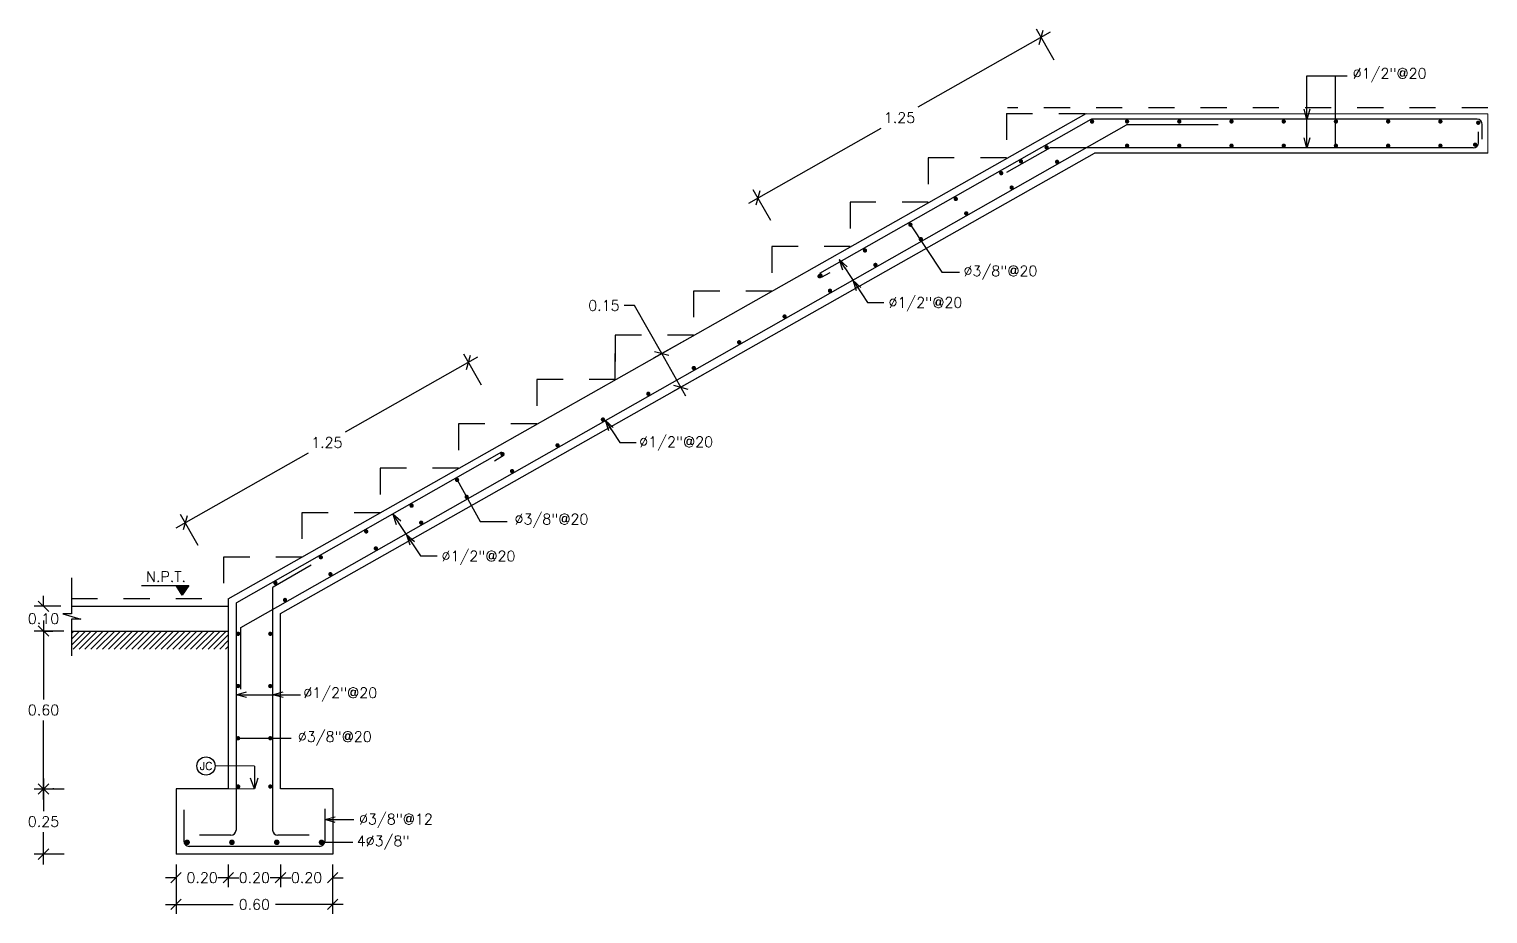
# Model space of a CAD drawing. Header units: metres. Extents: x -44 to 358, y -246 to 48.
# Drawn here: x 122.28 to 127.86, y 18.06 to 21.45 of the extents above; entities that cross this region are included whole.
import ezdxf

# ---------------------------------------------------------------- set-up
doc = ezdxf.new("R2010")
doc.units = ezdxf.units.M
doc.header["$LTSCALE"] = 0.3
doc.header["$PDMODE"] = 3
for name, pattern in [('HIDDEN', [9.525, 6.35, -3.175]), ('HIDDEN2', [4.7625, 3.175, -1.5875]), ('STYLE_01', [0.833282, 0.416565, -0.416718])]:
    doc.linetypes.add(name, pattern=pattern)
for name, color, linetype in [('ACERO', 5, 'Continuous'), ('BP', 3, 'Continuous'), ('DIMTEXTO', 4, 'Continuous'), ('Escalera', 2, 'Continuous'), ('HATCH', 8, 'Continuous'), ('zap', 6, 'Continuous'), ('ZAPATA', 6, 'Continuous')]:
    doc.layers.add(name, color=color, linetype=linetype)
doc.layers.add('MUROS', color=7, linetype='Continuous', lineweight=15)
doc.layers.add('VIGAS', color=1, linetype='HIDDEN', lineweight=15)
doc.styles.add('SMPLEX', font='simplex.shx')
doc.dimstyles.new('D-20', dxfattribs={"dimscale": 0.2, "dimtxt": 0.2, "dimasz": 0.2, "dimexe": 0.18, "dimexo": 0.2, "dimgap": 0.1, "dimtad": 0, "dimtih": 1, "dimtoh": 1, "dimzin": 0, "dimdsep": 46, "dimtxsty": 'SMPLEX', "dimblk": 'OBLIQUE', "dimcen": 0.09, "dimdle": 0.2, "dimclrd": 4, "dimclre": 4, "dimclrt": 4, "dimadec": 0, "dimazin": 0, "dimtfac": 1, "dimtofl": 0, "dimtmove": 0, "dimatfit": 3, "dimldrblk": 'OPEN30', "dimfxl": 0.5, "dimfxlon": 1, "dimtolj": 1, "dimtzin": 0, "dimarcsym": 0})
doc.dimstyles.new('DIM-20', dxfattribs={"dimscale": 0.2, "dimtxt": 0.2, "dimasz": 0.2, "dimexe": 0.2, "dimexo": 0.2, "dimgap": 0.1, "dimtad": 0, "dimtih": 1, "dimtoh": 1, "dimzin": 0, "dimdsep": 46, "dimtxsty": 'SMPLEX', "dimblk1": 'OBLIQUE', "dimblk2": 'OBLIQUE', "dimsah": 1, "dimcen": 0.2, "dimdle": 0.2, "dimclrd": 4, "dimclre": 4, "dimclrt": 4, "dimadec": 0, "dimazin": 0, "dimtfac": 1, "dimtmove": 1, "dimatfit": 3, "dimldrblk": 'OPEN30', "dimfxl": 0.2, "dimfxlon": 1, "dimtolj": 1, "dimtzin": 0, "dimarcsym": 0})

# ---------------------------------------------------------------- blocks, each defined once
blk = doc.blocks.new('_OBLIQUE')
at = {"color": 0, "linetype": 'ByBlock'}
blk.add_line((-0.5, -0.5), (0.5, 0.5), dxfattribs=at)
blk = doc.blocks.new('_Open30')
at = {"color": 0, "lineweight": -2}
for p, q in [((-1, 0.27), (0, 0)), ((0, 0), (-1, -0.27)), ((0, 0), (-1, 0))]:
    blk.add_line(p, q, dxfattribs=at)
blk = doc.blocks.new('*D594')
at = {"layer": 'DEFPOINTS', "color": 0, "transparency": 16777216}
for p in [(123.2396, 18.286), (123.4396, 18.286), (123.2396, 18.1961)]:
    blk.add_point(p, dxfattribs=at)
at = {"layer": 'DIMTEXTO', "color": 4, "lineweight": -2, "transparency": 16777216}
for p, q in [((123.2396, 18.246), (123.2396, 18.1601)), ((123.4396, 18.246), (123.4396, 18.1601)), ((123.2396, 18.1961), (123.1996, 18.1961)), ((123.4396, 18.1961), (123.4796, 18.1961))]:
    blk.add_line(p, q, dxfattribs=at)
at = {"layer": 'DIMTEXTO', "color": 4, "lineweight": -2, "transparency": 16777216, "xscale": 0.04000000000000001, "yscale": 0.04000000000000001, "zscale": 0.04000000000000001}
blk.add_blockref('_OBLIQUE', (123.2396, 18.1961), dxfattribs=at)
at = {"layer": 'DIMTEXTO', "color": 4, "lineweight": -2, "transparency": 16777216, "xscale": 0.04000000000000001, "yscale": 0.04000000000000001, "zscale": 0.04000000000000001, "rotation": 180}
blk.add_blockref('_OBLIQUE', (123.4396, 18.1961), dxfattribs=at)
at = {"layer": 'DIMTEXTO', "color": 4, "transparency": 16777216, "insert": (123.3396, 18.1961), "char_height": 0.04, "attachment_point": 5, "style": 'SMPLEX'}
blk.add_mtext('\\A1;0.20', dxfattribs=at)
blk = doc.blocks.new('*D588')
at = {"layer": 'DEFPOINTS', "color": 0, "transparency": 16777216}
for p in [(123.0396, 18.286), (123.2396, 18.286), (123.0396, 18.1961)]:
    blk.add_point(p, dxfattribs=at)
at = {"layer": 'DIMTEXTO', "color": 4, "lineweight": -2, "transparency": 16777216}
for p, q in [((123.0396, 18.246), (123.0396, 18.1601)), ((123.2396, 18.246), (123.2396, 18.1601)), ((123.0396, 18.1961), (122.9996, 18.1961)), ((123.2396, 18.1961), (123.2796, 18.1961))]:
    blk.add_line(p, q, dxfattribs=at)
at = {"layer": 'DIMTEXTO', "color": 4, "lineweight": -2, "transparency": 16777216, "xscale": 0.04000000000000001, "yscale": 0.04000000000000001, "zscale": 0.04000000000000001}
blk.add_blockref('_OBLIQUE', (123.0396, 18.1961), dxfattribs=at)
at = {"layer": 'DIMTEXTO', "color": 4, "lineweight": -2, "transparency": 16777216, "xscale": 0.04000000000000001, "yscale": 0.04000000000000001, "zscale": 0.04000000000000001, "rotation": 180}
blk.add_blockref('_OBLIQUE', (123.2396, 18.1961), dxfattribs=at)
at = {"layer": 'DIMTEXTO', "color": 4, "transparency": 16777216, "insert": (123.1396, 18.1961), "char_height": 0.04, "attachment_point": 5, "style": 'SMPLEX'}
blk.add_mtext('\\A1;0.20', dxfattribs=at)
blk = doc.blocks.new('*D595')
at = {"layer": 'DEFPOINTS', "color": 0, "transparency": 16777216}
for p in [(122.8396, 18.286), (123.0396, 18.286), (122.8396, 18.1961)]:
    blk.add_point(p, dxfattribs=at)
at = {"layer": 'DIMTEXTO', "color": 4, "lineweight": -2, "transparency": 16777216}
for p, q in [((122.8396, 18.246), (122.8396, 18.1601)), ((123.0396, 18.246), (123.0396, 18.1601)), ((122.8396, 18.1961), (122.7996, 18.1961)), ((123.0396, 18.1961), (123.0796, 18.1961))]:
    blk.add_line(p, q, dxfattribs=at)
at = {"layer": 'DIMTEXTO', "color": 4, "lineweight": -2, "transparency": 16777216, "xscale": 0.04000000000000001, "yscale": 0.04000000000000001, "zscale": 0.04000000000000001}
blk.add_blockref('_OBLIQUE', (122.8396, 18.1961), dxfattribs=at)
at = {"layer": 'DIMTEXTO', "color": 4, "lineweight": -2, "transparency": 16777216, "xscale": 0.04000000000000001, "yscale": 0.04000000000000001, "zscale": 0.04000000000000001, "rotation": 180}
blk.add_blockref('_OBLIQUE', (123.0396, 18.1961), dxfattribs=at)
at = {"layer": 'DIMTEXTO', "color": 4, "transparency": 16777216, "insert": (122.9396, 18.1961), "char_height": 0.04, "attachment_point": 5, "style": 'SMPLEX'}
blk.add_mtext('\\A1;0.20', dxfattribs=at)
blk = doc.blocks.new('*D589')
at = {"layer": 'DEFPOINTS', "color": 0, "transparency": 16777216}
for p in [(122.4388, 19.2358), (122.3321, 19.1408), (122.45, 19.1408)]:
    blk.add_point(p, dxfattribs=at)
at = {"layer": 'DIMTEXTO', "color": 4, "lineweight": -2, "transparency": 16777216}
for p, q in [((122.3321, 19.2358), (122.3321, 19.2758)), ((122.3988, 19.2358), (122.2961, 19.2358)), ((122.41, 19.1408), (122.2961, 19.1408)), ((122.3321, 19.1408), (122.3321, 19.1008))]:
    blk.add_line(p, q, dxfattribs=at)
at = {"layer": 'DIMTEXTO', "color": 4, "lineweight": -2, "transparency": 16777216, "xscale": 0.04000000000000001, "yscale": 0.04000000000000001, "zscale": 0.04000000000000001}
for p, rotation in [((122.3321, 19.2358), 270), ((122.3321, 19.1408), 90)]:
    blk.add_blockref('_OBLIQUE', p, dxfattribs=dict(at, rotation=rotation))
at = {"layer": 'DIMTEXTO', "color": 4, "transparency": 16777216, "insert": (122.3321, 19.1883), "char_height": 0.04, "attachment_point": 5, "style": 'SMPLEX'}
blk.add_mtext('\\A1;0.10', dxfattribs=at)
blk = doc.blocks.new('*D590')
at = {"layer": 'DEFPOINTS', "color": 0, "transparency": 16777216}
for p in [(122.3321, 19.1408), (122.3321, 18.536), (122.3321, 18.536)]:
    blk.add_point(p, dxfattribs=at)
at = {"layer": 'Escalera', "color": 4, "lineweight": -2, "transparency": 16777216}
for p, q in [((122.3321, 19.1808), (122.3321, 18.8784)), ((122.3321, 19.1408), (122.3681, 19.1408)), ((122.3321, 18.496), (122.3321, 18.7984)), ((122.3321, 18.536), (122.3681, 18.536))]:
    blk.add_line(p, q, dxfattribs=at)
at = {"layer": 'Escalera', "color": 4, "lineweight": -2, "transparency": 16777216, "xscale": 0.04000000000000001, "yscale": 0.04000000000000001, "zscale": 0.04000000000000001}
for p, rotation in [((122.3321, 19.1408), 90), ((122.3321, 18.536), 270)]:
    blk.add_blockref('_OBLIQUE', p, dxfattribs=dict(at, rotation=rotation))
at = {"layer": 'Escalera', "color": 4, "transparency": 16777216, "insert": (122.3321, 18.8384), "char_height": 0.04, "attachment_point": 5, "style": 'SMPLEX'}
blk.add_mtext('\\A1;0.60', dxfattribs=at)
blk = doc.blocks.new('*D619')
at = {"layer": 'DEFPOINTS', "color": 0, "transparency": 16777216}
for p in [(123.9597, 20.1701), (124.1252, 19.8781), (123.0396, 19.2641)]:
    blk.add_point(p, dxfattribs=at)
at = {"layer": 'DIMTEXTO', "color": 4, "lineweight": -2, "transparency": 16777216}
for p, q in [((123.9946, 20.1898), (123.4878, 19.9027)), ((124.0091, 20.0831), (123.942, 20.2014)), ((122.8398, 19.5355), (123.3466, 19.8227)), ((122.9239, 19.4682), (122.8569, 19.5865))]:
    blk.add_line(p, q, dxfattribs=at)
at = {"layer": 'DIMTEXTO', "color": 4, "lineweight": -2, "transparency": 16777216, "xscale": 0.04000000000000001, "yscale": 0.04000000000000001, "zscale": 0.04000000000000001}
for p, rotation in [((123.9597, 20.1701), 29.53878225956959), ((122.8746, 19.5552), 209.5387822595696)]:
    blk.add_blockref('_OBLIQUE', p, dxfattribs=dict(at, rotation=rotation))
at = {"layer": 'DIMTEXTO', "color": 4, "transparency": 16777216, "insert": (123.4172, 19.8627), "char_height": 0.04, "attachment_point": 5, "style": 'SMPLEX'}
blk.add_mtext('\\A1;1.25', dxfattribs=at)
blk = doc.blocks.new('*D629')
at = {"layer": 'DEFPOINTS', "color": 0, "transparency": 16777216}
for p in [(122.8396, 18.286), (123.4396, 18.286), (123.4396, 18.0936)]:
    blk.add_point(p, dxfattribs=at)
at = {"layer": 'DIMTEXTO', "color": 4, "lineweight": -2, "transparency": 16777216}
for p, q in [((122.8396, 18.1936), (122.8396, 18.0576)), ((123.4396, 18.1936), (123.4396, 18.0576)), ((122.7996, 18.0936), (123.0587, 18.0936)), ((123.4796, 18.0936), (123.2206, 18.0936))]:
    blk.add_line(p, q, dxfattribs=at)
at = {"layer": 'DIMTEXTO', "color": 4, "lineweight": -2, "transparency": 16777216, "xscale": 0.04000000000000001, "yscale": 0.04000000000000001, "zscale": 0.04000000000000001, "rotation": 180}
blk.add_blockref('_OBLIQUE', (122.8396, 18.0936), dxfattribs=at)
at = {"layer": 'DIMTEXTO', "color": 4, "lineweight": -2, "transparency": 16777216, "xscale": 0.04000000000000001, "yscale": 0.04000000000000001, "zscale": 0.04000000000000001}
blk.add_blockref('_OBLIQUE', (123.4396, 18.0936), dxfattribs=at)
at = {"layer": 'DIMTEXTO', "color": 4, "transparency": 16777216, "insert": (123.1396, 18.0936), "char_height": 0.04, "attachment_point": 5, "style": 'SMPLEX'}
blk.add_mtext('\\A1;0.60', dxfattribs=at)
blk = doc.blocks.new('*U630')
at = {"layer": 'ACERO', "const_width": 0.00825}
blk.add_lwpolyline([(0.004125, 0, -1), (-0.004125, 0, -1)], format="xyb", close=True, dxfattribs=at)
blk = doc.blocks.new('*U631')
at = {"layer": 'HATCH', "color": 0, "linetype": 'ByBlock', "lineweight": -2, "transparency": 16777216}
for p in [(0, 0), (0.2, 0), (0.4, 0), (0.6, 0), (0.8, 0), (1, 0), (1.2, 0), (0, -0.0929), (0.2, -0.0929), (0.4, -0.0929), (0.6, -0.0929), (0.8, -0.0929), (1, -0.0929), (1.2, -0.0929)]:
    blk.add_blockref('*U630', p, dxfattribs=at)
blk = doc.blocks.new('*U692')
at = {"layer": 'ACERO', "const_width": 0.00825}
blk.add_lwpolyline([(-0.004125, 0, 1), (0.004125, 0, 1)], format="xyb", close=True, dxfattribs=at)
blk = doc.blocks.new('*U693')
at = {"layer": 'VIGAS', "color": 0, "linetype": 'ByBlock', "lineweight": -2, "transparency": 16777216}
for p in [(0, 0), (0.2, 0), (0.4, 0), (0.6, 0), (0.8, 0), (1, 0), (1.2, 0), (1.4, 0), (1.6, 0), (1.8, 0), (2, 0), (2.2, 0), (2.4, 0), (2.6, 0), (2.8, 0), (3, 0), (3.2, 0), (3.4, 0)]:
    blk.add_blockref('*U692', p, dxfattribs=at)
blk = doc.blocks.new('*U694')
at = {"layer": 'ACERO', "const_width": 0.00825}
blk.add_lwpolyline([(-0.004125, 0, 1), (0.004125, 0, 1)], format="xyb", close=True, dxfattribs=at)
blk = doc.blocks.new('*U695')
at = {"layer": 'VIGAS', "color": 0, "linetype": 'ByBlock', "lineweight": -2, "transparency": 16777216}
for p in [(0, 0), (0.2, 0), (0.4, 0), (0.6, 0), (0.8, 0), (1, 0)]:
    blk.add_blockref('*U694', p, dxfattribs=at)
blk = doc.blocks.new('*U696')
at = {"layer": 'ACERO', "const_width": 0.00825}
blk.add_lwpolyline([(-0.004125, 0, 1), (0.004125, 0, 1)], format="xyb", close=True, dxfattribs=at)
blk = doc.blocks.new('*U697')
at = {"layer": 'VIGAS', "color": 0, "linetype": 'ByBlock', "lineweight": -2, "transparency": 16777216}
for p in [(0, 0), (0.2, 0), (0.4, 0), (0.6, 0), (0.8, 0), (1, 0), (1.2, 0)]:
    blk.add_blockref('*U696', p, dxfattribs=at)
blk = doc.blocks.new('*D698')
at = {"layer": 'DEFPOINTS', "color": 0, "transparency": 16777216}
for p in [(124.8364, 20.2804), (124.6999, 20.2032), (124.9092, 20.1517)]:
    blk.add_point(p, dxfattribs=at)
at = {"layer": 'DIMTEXTO', "color": 4, "lineweight": -2, "transparency": 16777216}
for p, q in [((124.5956, 20.3876), (124.5556, 20.3876)), ((124.6999, 20.2032), (124.5956, 20.3876)), ((124.787, 20.2525), (124.6686, 20.1855)), ((124.7924, 20.0397), (124.6999, 20.2032)), ((124.8598, 20.1238), (124.7414, 20.0568))]:
    blk.add_line(p, q, dxfattribs=at)
at = {"layer": 'DIMTEXTO', "color": 4, "lineweight": -2, "transparency": 16777216, "xscale": 0.04000000000000001, "yscale": 0.04000000000000001, "zscale": 0.04000000000000001}
for p, rotation in [((124.6999, 20.2032), 119.4953142699129), ((124.7727, 20.0746), 299.4953142699129)]:
    blk.add_blockref('_OBLIQUE', p, dxfattribs=dict(at, rotation=rotation))
at = {"layer": 'DIMTEXTO', "color": 4, "transparency": 16777216, "insert": (124.4785, 20.3876), "char_height": 0.04, "attachment_point": 5, "style": 'SMPLEX'}
blk.add_mtext('\\A1;0.15', dxfattribs=at)
blk = doc.blocks.new('*D857')
at = {"layer": 'DEFPOINTS', "color": 0, "transparency": 16777216}
for p in [(126.1532, 21.4146), (126.3186, 21.1227), (125.2331, 20.5086)]:
    blk.add_point(p, dxfattribs=at)
at = {"layer": 'DIMTEXTO', "color": 4, "lineweight": -2, "transparency": 16777216}
for p, q in [((126.188, 21.4344), (125.6812, 21.1472)), ((126.2025, 21.3276), (126.1354, 21.446)), ((125.0333, 20.78), (125.54, 21.0672)), ((125.1174, 20.7127), (125.0503, 20.831))]:
    blk.add_line(p, q, dxfattribs=at)
at = {"layer": 'DIMTEXTO', "color": 4, "lineweight": -2, "transparency": 16777216, "xscale": 0.04000000000000001, "yscale": 0.04000000000000001, "zscale": 0.04000000000000001}
for p, rotation in [((126.1532, 21.4146), 29.53878225956959), ((125.0681, 20.7997), 209.5387822595696)]:
    blk.add_blockref('_OBLIQUE', p, dxfattribs=dict(at, rotation=rotation))
at = {"layer": 'DIMTEXTO', "color": 4, "transparency": 16777216, "insert": (125.6106, 21.1072), "char_height": 0.04, "attachment_point": 5, "style": 'SMPLEX'}
blk.add_mtext('\\A1;1.25', dxfattribs=at)

msp = doc.modelspace()

# ---------------------------------------------------------------- hatches: boundary and pattern name
at = {"layer": 'DIMTEXTO', "linetype": 'Continuous', "ltscale": 0.1}
msp.add_hatch(color=4, dxfattribs=at).paths.add_polyline_path([(122.8405173, 19.314823), (122.8889841, 19.314823), (122.8629173, 19.2780634)])
at = {"layer": 'Escalera', "ltscale": 0.5}
h = msp.add_hatch(dxfattribs=at)
h.set_pattern_fill('ANSI31', color=8, scale=0.005, style=0)
h.set_pattern_definition([(45, (-720.583699, -216.129444), (-0.01122532015, 0.01122532015), [])])
h.paths.add_polyline_path([(123.0396129, 19.140809), (123.0396129, 19.0714508), (122.4388431, 19.0714537), (122.4388431, 19.1408119)])

# ---------------------------------------------------------------- linework, layer by layer
at = {"layer": 'ACERO'}
for p, q in [((123.0884237, 19.1547147), (126.4794368, 21.0789275)), ((126.34356, 21.099776), (125.3040526, 20.5095901)), ((127.8226002, 21.101075), (126.3484887, 21.101075)), ((126.4843784, 21.0802339), (126.8311377, 21.0802339)), ((127.8426002, 21.0248154), (127.8426002, 21.081075)), ((127.8278106, 21.011075), (127.8278106, 21.0524146)), ((126.187046, 20.991075), (126.0205734, 20.8967762)), ((127.8078106, 20.991075), (126.187046, 20.991075)), ((125.3119843, 20.4958973), (125.3452857, 20.5141372)), ((124.085797, 19.8256028), (123.0717042, 19.2492645)), ((124.0967571, 19.8146134), (124.0590879, 19.7908127)), ((123.2116959, 19.3100847), (123.3567157, 19.3938327)), ((123.2096129, 19.3065006), (123.2096129, 18.3784523)), ((123.0696129, 19.2456756), (123.0696129, 18.3784523)), ((123.0863324, 19.1511259), (123.0863324, 18.9185928)), ((122.8696129, 18.4563596), (122.8696129, 18.3359701)), ((123.4096129, 18.4592797), (123.4096129, 18.3359701)), ((123.0496129, 18.3584523), (122.9292071, 18.3584523)), ((123.3500187, 18.3584523), (123.2296129, 18.3584523)), ((123.3896129, 18.3159701), (122.8896129, 18.3159701))]:
    msp.add_line(p, q, dxfattribs=at)
for points, const_width in [([(127.8313064, 21.0875839, -1), (127.8230564, 21.0875839, -1)], 0.00825), ([(127.8191141, 21.0035633, -1), (127.8108641, 21.0035633, -1)], 0.00825), ([(126.0717268, 20.9397054, 1), (126.0799768, 20.9397054, 1)], 0.00825), ([(126.0717268, 20.9397054, 1), (126.0799768, 20.9397054, 1)], 0.00825), ([(125.3038702, 20.5023576, 1), (125.3121202, 20.5023576, 1)], 0.00825), ([(123.0734509, 19.1301193, -1), (123.0817009, 19.1301193, -1)], 0.00825), ([(123.1966138, 19.1301193, -1), (123.2048638, 19.1301193, -1)], 0.00825), ([(123.0734509, 18.9301193, -1), (123.0817009, 18.9301193, -1)], 0.00825), ([(123.1966138, 18.9301193, -1), (123.2048638, 18.9301193, -1)], 0.00825), ([(123.0734509, 18.7301193, -1), (123.0817009, 18.7301193, -1)], 0.00825), ([(123.1966138, 18.7301193, -1), (123.2048638, 18.7301193, -1)], 0.00825), ([(123.0734509, 18.545232, -1), (123.0817009, 18.545232, -1)], 0.00825), ([(123.1966138, 18.545232, -1), (123.2048638, 18.545232, -1)], 0.00825), ([(122.876808, 18.331494, -1), (122.887533, 18.331494, -1)], 0.010725), ([(123.0484362, 18.331494, -1), (123.0591612, 18.331494, -1)], 0.010725), ([(123.2200645, 18.331494, -1), (123.2307895, 18.331494, -1)], 0.010725), ([(123.3916928, 18.331494, -1), (123.4024178, 18.331494, -1)], 0.010725)]:
    msp.add_lwpolyline(points, format="xyb", close=True, dxfattribs=dict(at, const_width=const_width))
for centre, radius, start, end in [((126.3484887, 21.091075), 0.01, 90, 119.5294845), ((126.4843784, 21.0702339), 0.01, 90, 119.6145863), ((127.8226002, 21.081075), 0.02, 0, 90), ((127.8078106, 21.011075), 0.02, 270, 0), ((123.2137379, 19.3065006), 0.004125, 119.6719759, 180), ((123.0737379, 19.2456756), 0.004125, 119.5387823, 180), ((123.0904574, 19.1511259), 0.004125, 119.5387823, 180), ((122.8896129, 18.3359701), 0.02, 180, 270), ((123.0496129, 18.3784523), 0.02, 270, 0), ((123.2296129, 18.3784523), 0.02, 180, 270), ((123.3896129, 18.3359701), 0.02, 270, 360)]:
    msp.add_arc(centre, radius, start, end, dxfattribs=at)
at = {"layer": 'BP'}
msp.add_lwpolyline([(122.4387832, 19.3440972), (122.4387832, 19.2071218), (122.40632, 19.2071213), (122.4752253, 19.1863722), (122.4387832, 19.1863722), (122.4388883, 19.0456427)], dxfattribs=at)
at = {"layer": 'DIMTEXTO'}
for p, q in [((127.1711061, 21.2672376), (127.3255023, 21.2672376)), ((127.2806254, 21.0002293), (127.2806254, 21.2672376)), ((123.9159791, 19.7196356), (124.0050444, 19.5608822)), ((124.0050444, 19.5608822), (124.1079229, 19.5608822)), ((123.0784869, 18.7305758), (123.2807504, 18.7305758)), ((123.139759, 18.6237535), (122.9896015, 18.6239695)), ((123.139759, 18.6237535), (123.1396556, 18.5371551)), ((122.2958959, 18.5359701), (122.4113808, 18.5359701)), ((123.3970553, 18.331494), (123.5166845, 18.331494))]:
    msp.add_line(p, q, dxfattribs=at)
at = {"layer": 'DIMTEXTO', "color": 4}
for p, q in [((122.3320857, 18.5759701), (122.3320857, 18.4509701)), ((122.3720857, 18.5359701), (122.3680857, 18.5359701)), ((122.3320857, 18.2459701), (122.3320857, 18.3709701)), ((122.4113808, 18.2859701), (122.2960857, 18.2859701))]:
    msp.add_line(p, q, dxfattribs=at)
at = {"layer": 'DIMTEXTO'}
msp.add_lwpolyline([(125.6502258, 20.7006516), (125.7723377, 20.5157519), (125.8400451, 20.5157519)], dxfattribs=at)
at = {"layer": 'DIMTEXTO', "extrusion": (0, 0, -1)}
for points in [[(-125.4006552, 20.5313748), (-125.4874436, 20.3995263), (-125.5510387, 20.3995263)], [(-124.4828394, 19.9478475), (-124.5389599, 19.862923), (-124.602555, 19.862923)], [(-123.6910794, 19.556511), (-123.7758193, 19.428278), (-123.8394145, 19.428278)]]:
    msp.add_lwpolyline(points, dxfattribs=at)
at = {"layer": 'DIMTEXTO', "color": 4, "linetype": 'Continuous', "ltscale": 0.1}
msp.add_lwpolyline([(122.7076118, 19.314823), (122.8889841, 19.314823), (122.8629173, 19.2780634), (122.8405173, 19.314823)], dxfattribs=at)
at = {"layer": 'DIMTEXTO'}
msp.add_circle((122.9546034, 18.6240198), 0.0349981, dxfattribs=at)
at = {"layer": 'Escalera', "color": 8, "linetype": 'HIDDEN2', "ltscale": 0.0015}
for p, q in [((126.0203077, 21.1226579), (126.3251911, 21.1226033)), ((127.8638751, 21.1451462), (126.0241475, 21.1451462)), ((122.4387832, 19.2655371), (123.0396129, 19.2655371))]:
    msp.add_line(p, q, dxfattribs=at)
at = {"layer": 'Escalera', "color": 7, "lineweight": 0}
msp.add_line((127.8638751, 21.121075), (127.8638751, 20.971075), dxfattribs=at)
at = {"layer": 'Escalera', "color": 8}
msp.add_line((122.4387832, 19.2358428), (123.0419623, 19.2358428), dxfattribs=at)
at = {"layer": 'Escalera', "color": 7}
for p, q in [((123.0396129, 19.2640673), (123.0396129, 18.5359701)), ((123.2396129, 18.5359701), (123.2396129, 19.2074006)), ((122.8396129, 18.5359701), (122.8396129, 18.2859701)), ((123.0396129, 18.5359701), (122.8396129, 18.5359701)), ((123.4396129, 18.5359701), (123.2396129, 18.5359701)), ((123.4396129, 18.5359701), (123.4396129, 18.2859701)), ((123.4396129, 18.2859701), (122.8396129, 18.2859701))]:
    msp.add_line(p, q, dxfattribs=at)
at = {"layer": 'Escalera', "color": 1}
msp.add_line((122.4387832, 19.140809), (123.0396129, 19.140809), dxfattribs=at)
at = {"layer": 'Escalera', "color": 8, "linetype": 'HIDDEN2', "ltscale": 0.0015}
for points in [[(126.0203077, 21.1226579), (126.0203077, 20.9526579), (125.7203077, 20.9526579), (125.7203077, 20.7831277)], [(125.7203077, 20.7831277), (125.4219658, 20.7831277), (125.4219658, 20.6131277), (125.1219658, 20.6131277), (125.1219658, 20.4431277), (124.8219658, 20.4431277), (124.8219658, 20.2735975)], [(124.8219658, 20.2735975), (124.8219658, 20.2735975), (124.5219658, 20.2735975), (124.5219658, 20.1035975), (124.5219658, 20.2735975), (124.5219658, 20.1035975), (124.5219658, 20.2735975), (124.5219658, 20.1035975), (124.2219658, 20.1035975), (124.2219658, 19.9340673)], [(124.2219658, 19.9340673), (124.2219658, 19.9340673), (123.9219658, 19.9340673), (123.9219658, 19.7640673), (123.6219658, 19.7640673), (123.6219658, 19.5940673), (123.3219658, 19.5940673), (123.3219658, 19.4240673), (123.0219658, 19.4240673), (123.0219658, 19.2655371)]]:
    msp.add_lwpolyline(points, dxfattribs=at)
at = {"layer": 'MUROS', "color": 8, "linetype": 'STYLE_01', "ltscale": 0.006}
msp.add_line((123.0396129, 18.5359701), (123.2396129, 18.5359701), dxfattribs=at)
at = {"layer": 'zap', "color": 4, "ltscale": 0.02}
msp.add_lwpolyline([(123.1527598, 18.5775941), (123.1396984, 18.5359701), (123.1249585, 18.5776341)], dxfattribs=at)
at = {"layer": 'ZAPATA', "color": 7}
for p in [(123.2396129, 19.2074006), (127.8638751, 20.971075)]:
    msp.add_line(p, (126.3577834, 20.971075), dxfattribs=at)
msp.add_lwpolyline([(123.0396129, 19.2640673), (126.3251911, 21.1226033), (127.8638751, 21.121075)], dxfattribs=at)

# ---------------------------------------------------------------- block references
at = {"layer": 'DIMTEXTO', "extrusion": (0, 0, -1), "xscale": 0.04000000000006976, "yscale": 0.04000000000006976, "zscale": 0.04000000000006976, "rotation": 56.54215049992392}
for p in [(-125.3793797, 20.5633744), (-125.4316123, 20.4843449), (-124.4828394, 19.9478475), (-123.6698039, 19.5885106), (-123.7219782, 19.5097532)]:
    msp.add_blockref('_Open30', p, dxfattribs=at)
at = {"layer": 'DIMTEXTO', "color": 4, "xscale": -0.04000000000002046, "yscale": 0.04000000000002046, "zscale": 0.04000000000002046}
for p, rotation in [((122.3320857, 18.5359701), 270), ((122.3320857, 18.2859701), 90)]:
    msp.add_blockref('_OBLIQUE', p, dxfattribs=dict(at, rotation=rotation))
at = {"layer": 'HATCH'}
msp.add_blockref('*U631', (126.4821652, 21.0924841), dxfattribs=at)
at = {"layer": 'VIGAS'}
for name, p, rotation in [('*U697', (126.3480352, 21.0919049), 209.5742488634413), ('*U693', (123.2570753, 19.2597307), 29.57424886344127), ('*U695', (123.2202057, 19.3247948), 29.57424886344127)]:
    msp.add_blockref(name, p, dxfattribs=dict(at, rotation=rotation))

# ---------------------------------------------------------------- texts
at = {"layer": 'DIMTEXTO', "color": 4, "linetype": 'Continuous', "ltscale": 0.1, "char_height": 0.04, "attachment_point": 5, "style": 'SMPLEX'}
for s, insert in [('%%C1/2"@20', (127.4877865, 21.2697742)), ('%%C3/8"@20', (125.9973283, 20.5133689)), ('%%C1/2"@20', (125.7097432, 20.392351)), ('%%C1/2"@20', (124.7552435, 19.8588999)), ('%%C3/8"@20', (124.2776843, 19.5625818)), ('%%C1/2"@20', (123.9981189, 19.4211027)), ('N.P.T.', (122.8015187, 19.349097)), ('%%C1/2"@20', (123.4686765, 18.8976411)), ('%%C3/8"@20', (123.4477032, 18.7294)), ('%%C3/8"@12', (123.6819762, 18.4137417)), ('4%%C3/8"', (123.6331523, 18.3303181))]:
    msp.add_mtext(s, dxfattribs=dict(at, insert=insert))
at = {"layer": 'DIMTEXTO', "color": 4, "insert": (122.9550877, 18.623909), "char_height": 0.03, "attachment_point": 5, "rotation": 359.917605, "style": 'SMPLEX'}
msp.add_mtext('JC', dxfattribs=at)
at = {"layer": 'DIMTEXTO', "color": 4, "insert": (122.3320857, 18.4109701), "char_height": 0.04, "attachment_point": 5, "style": 'SMPLEX'}
msp.add_mtext('\\A1;0.25', dxfattribs=at)

# ---------------------------------------------------------------- dimensions: what is measured, and where the dimension line sits
at = {"layer": 'DIMTEXTO'}
for base, p1, p2, picture, middle in [((126.1531978, 21.4146315), (125.2330613, 20.5085788), (126.3186495, 21.1226579), '*D857', (125.6106369, 21.1071803)), ((123.9597493, 20.17012), (123.0396129, 19.2640673), (124.1252011, 19.8781464), '*D619', (123.4171885, 19.8626688))]:
    dim = msp.add_linear_dim(base=base, p1=p1, p2=p2, angle=29.5387823, dimstyle='D-20', dxfattribs=at)
    dim.commit()
    dim.dimension.update_dxf_attribs({"geometry": picture, "text_midpoint": middle})
dim = msp.add_linear_dim(base=(124.6999172, 20.203243), p1=(124.9091789, 20.1517472), p2=(124.8363835, 20.2804372), angle=119.4953143, dimstyle='D-20', dxfattribs=at)
dim.commit()
dim.dimension.update_dxf_attribs({"geometry": '*D698', "text_midpoint": (124.478469, 20.3876372), "dimtype": 161})
dim = msp.add_linear_dim(base=(122.3320857, 19.140809), p1=(122.4387832, 19.2358428), p2=(122.4499606, 19.140809), angle=90, dimstyle='D-20', override={"dimtxsty": 'SMPLEX', "dimtmove": 1}, dxfattribs=at)
dim.commit()
dim.dimension.update_dxf_attribs({"geometry": '*D589', "text_midpoint": (122.3320857, 19.1883259)})
for base, p1, p2, picture, middle in [((122.8396129, 18.1960859), (123.0396129, 18.2859701), (122.8396129, 18.2859701), '*D595', (122.9396129, 18.1960859)), ((123.4396129, 18.0936437), (122.8396129, 18.2859701), (123.4396129, 18.2859701), '*D629', (123.1396129, 18.0936437)), ((123.0396129, 18.1960859), (123.2396129, 18.2859701), (123.0396129, 18.2859701), '*D588', (123.1396129, 18.1960859)), ((123.2396129, 18.1960859), (123.4396129, 18.2859701), (123.2396129, 18.2859701), '*D594', (123.3396129, 18.1960859))]:
    dim = msp.add_linear_dim(base=base, p1=p1, p2=p2, dimstyle='D-20', override={"dimtmove": 1}, dxfattribs=at)
    dim.commit()
    dim.dimension.update_dxf_attribs({"geometry": picture, "text_midpoint": middle})
at = {"layer": 'Escalera'}
dim = msp.add_linear_dim(base=(122.3320857, 18.5359701), p1=(122.3320857, 19.140809), p2=(122.3320857, 18.5359701), angle=90, dimstyle='D-20', dxfattribs=at)
dim.commit()
dim.dimension.update_dxf_attribs({"geometry": '*D590', "text_midpoint": (122.3320857, 18.8383896)})

# ---------------------------------------------------------------- leaders
at = {"layer": 'DIMTEXTO'}
for points, dimstyle in [([(127.1711061, 21.099697), (127.1711061, 21.2672376)], 'D-20'), ([(127.1711061, 20.989697), (127.1711061, 21.2672376)], 'D-20'), ([(123.4096129, 18.4185242), (123.52098, 18.4185242)], 'DIM-20')]:
    msp.add_leader(points, dimstyle=dimstyle, dxfattribs=at)
at = {"layer": 'DIMTEXTO', "color": 1}
for points in [[(123.0696129, 18.8966647), (123.3168228, 18.8966647)], [(123.2096129, 18.8966647), (123.3168228, 18.8966647)]]:
    msp.add_leader(points, dimstyle='D-20', dxfattribs=at)

doc.saveas('drawing.dxf')
